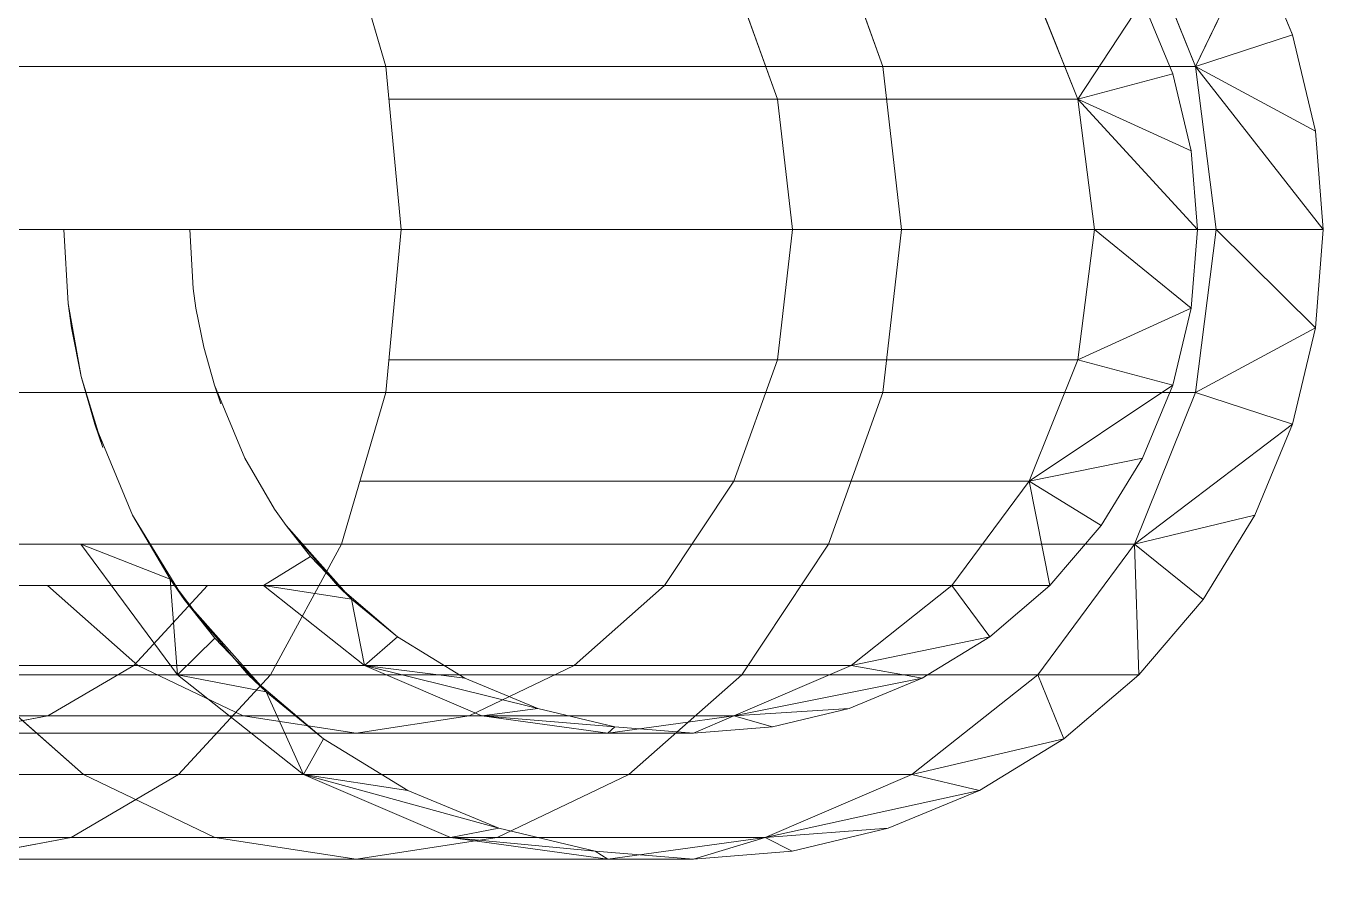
# Model space of a CAD drawing. Header units: centimetres. Extents: x -1762 to 3746, y -261 to 6534.
# Drawn here: x -1372.452 to -1371.42, y 5817.83 to 5818.521 of the extents above; entities that cross this region are included whole.
import ezdxf

# ---------------------------------------------------------------- set-up
doc = ezdxf.new("R2010")
doc.units = ezdxf.units.CM
doc.linetypes.add('Hidden', pattern=[0.714375, 0.47625, -0.238125])
doc.layers.add('A-ANNO-NOTE', color=7, linetype='Continuous', lineweight=9)
doc.layers.add('A-DETL-HDLN', color=7, linetype='Hidden', lineweight=9)
doc.layers.add('G-IMPT', color=7, linetype='Continuous', lineweight=9, true_color=0x007f7f)

# ---------------------------------------------------------------- blocks, each defined once
blk = doc.blocks.new('EQ-05-007 - EQ-05-007_dwg_Agrupar_317-1548996-Planta bodega almacenamiento congelados')
at = {"layer": 'A-DETL-HDLN'}
for p, q in [((37.5955, 9.9757), (37.6718, 9.994)), ((37.5955, 9.9757), (37.6718, 9.994)), ((37.6718, 9.994), (37.75, 10.0002)), ((37.6718, 9.994), (37.75, 10.0002)), ((37.6931, 9.9832), (37.6718, 9.994)), ((37.6718, 9.994), (37.6931, 9.9832)), ((37.6931, 9.9832), (37.6718, 9.994)), ((37.6931, 9.9832), (37.8181, 10.0002)), ((37.6931, 9.9832), (37.75, 10.0002)), ((37.8282, 9.994), (37.75, 10.0002)), ((37.8181, 10.0002), (37.75, 10.0002)), ((37.75, 10.0002), (37.8282, 9.994)), ((37.8181, 10.0002), (38.0179, 10.0002)), ((37.8181, 10.0002), (37.8282, 9.994)), ((37.8181, 10.0002), (37.9431, 9.9832)), ((37.9045, 9.9757), (37.8282, 9.994)), ((37.8282, 9.994), (37.9045, 9.9757)), ((37.8282, 9.994), (37.9431, 9.9832)), ((37.9059, 9.9832), (38.0179, 10.0002)), ((38.0179, 10.0002), (38.3358, 10.0002)), ((38.0179, 10.0002), (38.13, 9.9832)), ((38.2443, 9.9832), (38.3358, 10.0002)), ((37.523, 9.9457), (37.6931, 9.9832)), ((37.5767, 9.9332), (37.6931, 9.9832)), ((37.6931, 9.9832), (37.5955, 9.9757)), ((37.6931, 9.9832), (37.9059, 9.9832)), ((37.8014, 9.9332), (37.9059, 9.9832)), ((37.9431, 9.9832), (37.9045, 9.9757)), ((37.9059, 9.9832), (38.2443, 9.9832)), ((37.9431, 9.9832), (38.13, 9.9832)), ((37.9431, 9.9832), (38.0596, 9.9332)), ((38.13, 9.9832), (38.4273, 9.9832)), ((38.13, 9.9832), (38.2345, 9.9332)), ((38.159, 9.9332), (38.2443, 9.9832)), ((38.2443, 9.9832), (38.6853, 9.9832)), ((37.523, 9.9457), (37.5955, 9.9757)), ((37.523, 9.9457), (37.5955, 9.9757)), ((37.9045, 9.9757), (37.977, 9.9457)), ((37.9045, 9.9757), (37.977, 9.9457)), ((37.9045, 9.9757), (38.0596, 9.9332)), ((37.4561, 9.9047), (37.523, 9.9457)), ((37.4561, 9.9047), (37.523, 9.9457)), ((37.5767, 9.9332), (37.523, 9.9457)), ((37.977, 9.9457), (38.0439, 9.9047)), ((37.977, 9.9457), (38.0439, 9.9047)), ((38.0596, 9.9332), (37.977, 9.9457)), ((37.4561, 9.9047), (37.5767, 9.9332)), ((37.4766, 9.8538), (37.5767, 9.9332)), ((37.5767, 9.9332), (37.8014, 9.9332)), ((37.7118, 9.8538), (37.8014, 9.9332)), ((37.8014, 9.9332), (38.159, 9.9332)), ((38.0596, 9.9332), (38.0439, 9.9047)), ((38.0596, 9.9332), (38.2345, 9.9332)), ((38.0596, 9.9332), (38.1597, 9.8538)), ((38.0596, 9.9332), (38.0894, 9.8674)), ((38.0858, 9.8538), (38.159, 9.9332)), ((38.159, 9.9332), (38.625, 9.9332)), ((38.2345, 9.9332), (38.5126, 9.9332)), ((38.2345, 9.9332), (38.3241, 9.8538)), ((37.3964, 9.8538), (37.4561, 9.9047)), ((37.3964, 9.8538), (37.4561, 9.9047)), ((37.4766, 9.8538), (37.4561, 9.9047)), ((37.6874, 9.8953), (37.75, 9.9002)), ((37.6874, 9.8953), (37.75, 9.9002)), ((37.7181, 9.8866), (37.75, 9.9002)), ((37.7181, 9.8866), (37.8181, 9.9002)), ((37.8126, 9.8953), (37.75, 9.9002)), ((37.75, 9.9002), (37.8181, 9.9002)), ((37.75, 9.9002), (37.8126, 9.8953)), ((37.8181, 9.9002), (37.8126, 9.8953)), ((37.8126, 9.8953), (37.8181, 9.9002)), ((37.8126, 9.8953), (37.8181, 9.9002)), ((37.8181, 9.9002), (38.0179, 9.9002)), ((37.8181, 9.9002), (37.9181, 9.8866)), ((37.9283, 9.8866), (38.0179, 9.9002)), ((38.0179, 9.9002), (38.3358, 9.9002)), ((38.0179, 9.9002), (38.1076, 9.8866)), ((38.0439, 9.9047), (38.1036, 9.8538)), ((38.0439, 9.9047), (38.1036, 9.8538)), ((38.0439, 9.9047), (38.0894, 9.8674)), ((38.2626, 9.8866), (38.3358, 9.9002)), ((37.6264, 9.8806), (37.6874, 9.8953)), ((37.6264, 9.8806), (37.6874, 9.8953)), ((37.7181, 9.8866), (37.6874, 9.8953)), ((37.8126, 9.8953), (37.8736, 9.8806)), ((37.8126, 9.8953), (37.8736, 9.8806)), ((37.8126, 9.8953), (37.9181, 9.8866)), ((37.5684, 9.8566), (37.7181, 9.8866)), ((37.5684, 9.8566), (37.6264, 9.8806)), ((37.5684, 9.8566), (37.6264, 9.8806)), ((37.625, 9.8466), (37.7181, 9.8866)), ((37.7181, 9.8866), (37.6264, 9.8806)), ((37.7181, 9.8866), (37.9283, 9.8866)), ((37.8447, 9.8466), (37.9283, 9.8866)), ((37.9181, 9.8866), (37.8736, 9.8806)), ((37.8736, 9.8806), (37.9316, 9.8566)), ((37.8736, 9.8806), (37.9316, 9.8566)), ((37.8736, 9.8806), (38.0113, 9.8466)), ((37.9181, 9.8866), (38.1076, 9.8866)), ((37.9181, 9.8866), (38.0113, 9.8466)), ((37.9283, 9.8866), (38.2626, 9.8866)), ((38.1076, 9.8866), (38.409, 9.8866)), ((38.1076, 9.8866), (38.1912, 9.8466)), ((38.1944, 9.8466), (38.2626, 9.8866)), ((38.2626, 9.8866), (38.6982, 9.8866)), ((38.0894, 9.8674), (38.1036, 9.8538)), ((38.0894, 9.8674), (38.1545, 9.7941)), ((38.1597, 9.8538), (38.0894, 9.8674)), ((38.0894, 9.8674), (38.1302, 9.8249)), ((37.3455, 9.7941), (37.3964, 9.8538)), ((37.3455, 9.7941), (37.3964, 9.8538)), ((37.3999, 9.7502), (37.3964, 9.8538)), ((37.4766, 9.8538), (37.3964, 9.8538)), ((37.3999, 9.7502), (37.4766, 9.8538)), ((37.4766, 9.8538), (37.7118, 9.8538)), ((37.5149, 9.8238), (37.5684, 9.8566)), ((37.5149, 9.8238), (37.5684, 9.8566)), ((37.625, 9.8466), (37.5684, 9.8566)), ((37.6429, 9.7502), (37.7118, 9.8538)), ((37.7118, 9.8538), (38.0858, 9.8538)), ((37.9316, 9.8566), (37.9851, 9.8238)), ((37.9316, 9.8566), (37.9851, 9.8238)), ((38.0113, 9.8466), (37.9316, 9.8566)), ((38.0296, 9.7502), (38.0858, 9.8538)), ((38.0858, 9.8538), (38.5732, 9.8538)), ((38.1036, 9.8538), (38.1545, 9.7941)), ((38.1597, 9.8538), (38.1302, 9.8249)), ((38.1597, 9.8538), (38.3241, 9.8538)), ((38.1597, 9.8538), (38.2364, 9.7502)), ((38.1597, 9.8538), (38.1657, 9.778)), ((37.5149, 9.8238), (37.625, 9.8466)), ((37.5449, 9.783), (37.625, 9.8466)), ((37.625, 9.8466), (37.8447, 9.8466)), ((37.773, 9.783), (37.8447, 9.8466)), ((37.8447, 9.8466), (38.1944, 9.8466)), ((38.0113, 9.8466), (37.9851, 9.8238)), ((38.0113, 9.8466), (38.1912, 9.8466)), ((38.0113, 9.8466), (38.0215, 9.7939)), ((38.0113, 9.8466), (38.0914, 9.783)), ((38.1358, 9.783), (38.1944, 9.8466)), ((38.1912, 9.8466), (38.4772, 9.8466)), ((38.1912, 9.8466), (38.2629, 9.783)), ((38.1944, 9.8466), (38.5705, 9.8466)), ((37.4672, 9.783), (37.5149, 9.8238)), ((37.4672, 9.783), (37.5149, 9.8238)), ((37.5449, 9.783), (37.5149, 9.8238)), ((37.9851, 9.8238), (38.0328, 9.783)), ((37.9851, 9.8238), (38.0328, 9.783)), ((37.9851, 9.8238), (38.0215, 9.7939)), ((38.1302, 9.8249), (38.1657, 9.778)), ((38.1302, 9.8249), (38.1545, 9.7941)), ((37.3045, 9.7272), (37.3455, 9.7941)), ((37.3045, 9.7272), (37.3455, 9.7941)), ((37.3999, 9.7502), (37.3455, 9.7941)), ((38.0215, 9.7939), (38.0328, 9.783)), ((38.0215, 9.7939), (38.0736, 9.7353)), ((38.0215, 9.7939), (38.0914, 9.783)), ((38.0215, 9.7939), (38.0542, 9.76)), ((38.1545, 9.7941), (38.1955, 9.7272)), ((38.1657, 9.778), (38.1545, 9.7941)), ((37.4264, 9.7353), (37.4672, 9.783)), ((37.4264, 9.7353), (37.4672, 9.783)), ((37.4835, 9.7002), (37.4672, 9.783)), ((37.5449, 9.783), (37.4672, 9.783)), ((37.4835, 9.7002), (37.5449, 9.783)), ((37.5449, 9.783), (37.773, 9.783)), ((37.7179, 9.7002), (37.773, 9.783)), ((37.773, 9.783), (38.1358, 9.783)), ((38.0328, 9.783), (38.0736, 9.7353)), ((38.0914, 9.783), (38.0542, 9.76)), ((38.0914, 9.783), (38.2629, 9.783)), ((38.1358, 9.783), (38.5461, 9.783)), ((38.1657, 9.778), (38.1955, 9.7272)), ((38.2364, 9.7502), (38.1657, 9.778)), ((38.2629, 9.783), (38.5358, 9.783)), ((38.0542, 9.76), (38.0736, 9.7353)), ((37.2745, 9.6547), (37.3999, 9.7502)), ((37.3999, 9.7502), (37.3045, 9.7272)), ((37.3516, 9.6296), (37.3999, 9.7502)), ((37.3999, 9.7502), (37.6429, 9.7502)), ((37.5997, 9.6296), (37.6429, 9.7502)), ((37.6429, 9.7502), (38.0296, 9.7502)), ((37.9943, 9.6296), (38.0296, 9.7502)), ((38.0296, 9.7502), (38.5335, 9.7502)), ((37.3936, 9.6818), (37.4264, 9.7353)), ((37.3936, 9.6818), (37.4264, 9.7353)), ((37.4835, 9.7002), (37.4264, 9.7353)), ((38.0826, 9.7224), (38.0736, 9.7353)), ((37.2745, 9.6547), (37.3045, 9.7272)), ((37.2745, 9.6547), (37.3045, 9.7272)), ((38.1955, 9.7272), (38.2255, 9.6547)), ((38.0826, 9.7224), (38.1064, 9.6818)), ((37.3696, 9.6238), (37.4835, 9.7002)), ((37.4835, 9.7002), (37.3936, 9.6818)), ((37.4449, 9.6037), (37.4835, 9.7002)), ((37.4835, 9.7002), (37.7179, 9.7002)), ((37.6833, 9.6037), (37.7179, 9.7002)), ((37.7179, 9.7002), (38.015, 9.7002)), ((37.3696, 9.6238), (37.3936, 9.6818)), ((37.3696, 9.6238), (37.3936, 9.6818)), ((38.1064, 9.6818), (38.1304, 9.6238)), ((38.2191, 9.6733), (38.2362, 9.6169)), ((38.2191, 9.6733), (38.2255, 9.6547)), ((37.2562, 9.5784), (37.2745, 9.6547)), ((37.2562, 9.5784), (37.2745, 9.6547)), ((37.3516, 9.6296), (37.2745, 9.6547)), ((38.2362, 9.6169), (38.2255, 9.6547)), ((38.1253, 9.6387), (38.1304, 9.6238)), ((37.2562, 9.5784), (37.3516, 9.6296)), ((37.3352, 9.5002), (37.3516, 9.6296)), ((37.3516, 9.6296), (37.5997, 9.6296)), ((37.3549, 9.5628), (37.3696, 9.6238)), ((37.3549, 9.5628), (37.3696, 9.6238)), ((37.4449, 9.6037), (37.3696, 9.6238)), ((37.5849, 9.5002), (37.5997, 9.6296)), ((37.5997, 9.6296), (37.9943, 9.6296)), ((37.9822, 9.5002), (37.9943, 9.6296)), ((37.9943, 9.6296), (38.5085, 9.6296)), ((38.1389, 9.5936), (38.1304, 9.6238)), ((38.2362, 9.6169), (38.2465, 9.559)), ((38.2362, 9.6169), (38.2438, 9.5784)), ((37.3549, 9.5628), (37.4449, 9.6037)), ((37.4318, 9.5002), (37.4449, 9.6037)), ((37.4449, 9.6037), (37.6833, 9.6037)), ((37.6715, 9.5002), (37.6833, 9.6037)), ((37.6833, 9.6037), (37.9919, 9.6037)), ((38.1389, 9.5936), (38.1451, 9.5628)), ((37.25, 9.5002), (37.2562, 9.5784)), ((37.2562, 9.5784), (37.25, 9.5002)), ((37.2562, 9.5784), (37.3352, 9.5002)), ((38.2465, 9.559), (38.2438, 9.5784)), ((37.35, 9.5002), (37.3549, 9.5628)), ((37.3549, 9.5628), (37.35, 9.5002)), ((37.3549, 9.5628), (37.4318, 9.5002)), ((38.1472, 9.5472), (38.1451, 9.5628)), ((38.2465, 9.559), (38.25, 9.5002)), ((38.1472, 9.5472), (38.15, 9.5002)), ((37.2562, 9.422), (37.25, 9.5002)), ((37.25, 9.5002), (37.2562, 9.422)), ((37.3516, 9.3708), (37.25, 9.5002)), ((37.25, 9.5002), (37.3352, 9.5002)), ((37.3516, 9.3708), (37.3352, 9.5002)), ((37.3352, 9.5002), (37.5849, 9.5002)), ((37.3549, 9.4376), (37.35, 9.5002)), ((37.35, 9.5002), (37.3549, 9.4376)), ((37.4449, 9.3967), (37.35, 9.5002)), ((37.4318, 9.5002), (37.35, 9.5002)), ((37.4449, 9.3967), (37.4318, 9.5002)), ((37.4318, 9.5002), (37.6715, 9.5002)), ((37.5997, 9.3708), (37.5849, 9.5002)), ((37.5849, 9.5002), (37.9822, 9.5002)), ((37.6833, 9.3967), (37.6715, 9.5002)), ((37.6715, 9.5002), (37.9822, 9.5002)), ((37.9943, 9.3708), (37.9822, 9.5002)), ((37.9822, 9.5002), (38.5, 9.5002)), ((37.3696, 9.3766), (37.3549, 9.4376)), ((37.3696, 9.3766), (37.3549, 9.4376)), ((37.4449, 9.3967), (37.3549, 9.4376)), ((37.2745, 9.3457), (37.2562, 9.422)), ((37.2745, 9.3457), (37.2562, 9.422)), ((37.3516, 9.3708), (37.2562, 9.422)), ((37.4449, 9.3967), (37.3696, 9.3766)), ((37.3936, 9.3186), (37.4449, 9.3967)), ((37.4835, 9.3002), (37.4449, 9.3967)), ((37.4449, 9.3967), (37.6833, 9.3967)), ((37.7179, 9.3002), (37.6833, 9.3967)), ((37.6833, 9.3967), (37.9919, 9.3967)), ((37.3936, 9.3186), (37.3696, 9.3766)), ((37.3936, 9.3186), (37.3696, 9.3766)), ((37.3516, 9.3708), (37.2745, 9.3457)), ((37.3045, 9.2732), (37.3516, 9.3708)), ((37.3999, 9.2502), (37.3516, 9.3708)), ((37.3516, 9.3708), (37.5997, 9.3708)), ((37.6429, 9.2502), (37.5997, 9.3708)), ((37.5997, 9.3708), (37.9943, 9.3708)), ((38.0296, 9.2502), (37.9943, 9.3708)), ((37.9943, 9.3708), (38.5085, 9.3708)), ((37.3045, 9.2732), (37.2745, 9.3457)), ((37.3045, 9.2732), (37.2745, 9.3457))]:
    blk.add_line(p, q, dxfattribs=at)
at = {"layer": 'A-DETL-HDLN', "flags": 128}
blk.add_lwpolyline([(37.8181, 10.0002), (37.8282, 9.994)], close=True, dxfattribs=at)
at = {"layer": 'G-IMPT'}
for p, q in [((37.5955, 9.9757), (37.6718, 9.994)), ((37.5955, 9.9757), (37.6718, 9.994)), ((37.5955, 9.9757), (37.6718, 9.994)), ((37.6718, 9.994), (37.75, 10.0002)), ((37.6718, 9.994), (37.75, 10.0002)), ((37.75, 10.0002), (37.6718, 9.994)), ((37.6931, 9.9832), (37.6718, 9.994)), ((37.6931, 9.9832), (37.8181, 10.0002)), ((37.6931, 9.9832), (37.75, 10.0002)), ((37.8282, 9.994), (37.75, 10.0002)), ((37.8181, 10.0002), (37.75, 10.0002)), ((37.75, 10.0002), (37.8282, 9.994)), ((37.8282, 9.994), (37.75, 10.0002)), ((37.8181, 10.0002), (38.0179, 10.0002)), ((37.8181, 10.0002), (37.8282, 9.994)), ((37.8181, 10.0002), (37.9431, 9.9832)), ((37.9045, 9.9757), (37.8282, 9.994)), ((37.8282, 9.994), (37.9045, 9.9757)), ((37.8282, 9.994), (37.9431, 9.9832)), ((37.8282, 9.994), (37.9045, 9.9757)), ((37.9059, 9.9832), (38.0179, 10.0002)), ((38.0179, 10.0002), (38.3358, 10.0002)), ((38.0179, 10.0002), (38.13, 9.9832)), ((38.2443, 9.9832), (38.3358, 10.0002)), ((37.523, 9.9457), (37.6931, 9.9832)), ((37.5767, 9.9332), (37.6931, 9.9832)), ((37.6931, 9.9832), (37.5955, 9.9757)), ((37.6931, 9.9832), (37.9059, 9.9832)), ((37.8014, 9.9332), (37.9059, 9.9832)), ((37.9431, 9.9832), (37.9045, 9.9757)), ((37.9059, 9.9832), (38.2443, 9.9832)), ((37.9431, 9.9832), (38.13, 9.9832)), ((37.9431, 9.9832), (38.0596, 9.9332)), ((38.13, 9.9832), (38.4273, 9.9832)), ((38.13, 9.9832), (38.2345, 9.9332)), ((38.159, 9.9332), (38.2443, 9.9832)), ((38.2443, 9.9832), (38.6853, 9.9832)), ((37.523, 9.9457), (37.5955, 9.9757)), ((37.523, 9.9457), (37.5955, 9.9757)), ((37.5955, 9.9757), (37.523, 9.9457)), ((37.9045, 9.9757), (37.977, 9.9457)), ((37.9045, 9.9757), (37.977, 9.9457)), ((37.9045, 9.9757), (38.0596, 9.9332)), ((37.9045, 9.9757), (37.977, 9.9457)), ((37.4561, 9.9047), (37.523, 9.9457)), ((37.4561, 9.9047), (37.523, 9.9457)), ((37.4561, 9.9047), (37.523, 9.9457)), ((37.5767, 9.9332), (37.523, 9.9457)), ((37.977, 9.9457), (38.0439, 9.9047)), ((37.977, 9.9457), (38.0439, 9.9047)), ((38.0596, 9.9332), (37.977, 9.9457)), ((37.977, 9.9457), (38.0439, 9.9047)), ((37.4561, 9.9047), (37.5767, 9.9332)), ((37.4766, 9.8538), (37.5767, 9.9332)), ((37.5767, 9.9332), (37.8014, 9.9332)), ((37.7118, 9.8538), (37.8014, 9.9332)), ((37.8014, 9.9332), (38.159, 9.9332)), ((38.0596, 9.9332), (38.0439, 9.9047)), ((38.0596, 9.9332), (38.2345, 9.9332)), ((38.0596, 9.9332), (38.1597, 9.8538)), ((38.0596, 9.9332), (38.0894, 9.8674)), ((38.0858, 9.8538), (38.159, 9.9332)), ((38.159, 9.9332), (38.625, 9.9332)), ((38.2345, 9.9332), (38.5126, 9.9332)), ((38.2345, 9.9332), (38.3241, 9.8538)), ((37.3964, 9.8538), (37.4561, 9.9047)), ((37.3964, 9.8538), (37.4561, 9.9047)), ((37.3964, 9.8538), (37.4561, 9.9047)), ((37.4766, 9.8538), (37.4561, 9.9047)), ((37.6874, 9.8953), (37.75, 9.9002)), ((37.6874, 9.8953), (37.75, 9.9002)), ((37.75, 9.9002), (37.6874, 9.8953)), ((37.7181, 9.8866), (37.75, 9.9002)), ((37.7181, 9.8866), (37.8181, 9.9002)), ((37.8126, 9.8953), (37.75, 9.9002)), ((37.75, 9.9002), (37.8181, 9.9002)), ((37.75, 9.9002), (37.8126, 9.8953)), ((37.75, 9.9002), (37.8126, 9.8953)), ((37.8126, 9.8953), (37.75, 9.9002)), ((37.8181, 9.9002), (37.8126, 9.8953)), ((37.8181, 9.9002), (38.0179, 9.9002)), ((37.8181, 9.9002), (37.9181, 9.8866)), ((37.9283, 9.8866), (38.0179, 9.9002)), ((38.0179, 9.9002), (38.3358, 9.9002)), ((38.0179, 9.9002), (38.1076, 9.8866)), ((38.0439, 9.9047), (38.1036, 9.8538)), ((38.0439, 9.9047), (38.1036, 9.8538)), ((38.0439, 9.9047), (38.0894, 9.8674)), ((38.2626, 9.8866), (38.3358, 9.9002)), ((37.6264, 9.8806), (37.6874, 9.8953)), ((37.6264, 9.8806), (37.6874, 9.8953)), ((37.6874, 9.8953), (37.6264, 9.8806)), ((37.7181, 9.8866), (37.6874, 9.8953)), ((37.8126, 9.8953), (37.8736, 9.8806)), ((37.8126, 9.8953), (37.8736, 9.8806)), ((37.8126, 9.8953), (37.9181, 9.8866)), ((37.8736, 9.8806), (37.8126, 9.8953)), ((37.8126, 9.8953), (37.8736, 9.8806)), ((37.5684, 9.8566), (37.7181, 9.8866)), ((37.5684, 9.8566), (37.6264, 9.8806)), ((37.5684, 9.8566), (37.6264, 9.8806)), ((37.6264, 9.8806), (37.5684, 9.8566)), ((37.625, 9.8466), (37.7181, 9.8866)), ((37.7181, 9.8866), (37.6264, 9.8806)), ((37.7181, 9.8866), (37.9283, 9.8866)), ((37.8447, 9.8466), (37.9283, 9.8866)), ((37.9181, 9.8866), (37.8736, 9.8806)), ((37.8736, 9.8806), (37.9316, 9.8566)), ((37.8736, 9.8806), (37.9316, 9.8566)), ((37.8736, 9.8806), (38.0113, 9.8466)), ((37.8736, 9.8806), (37.9316, 9.8566)), ((37.9181, 9.8866), (38.1076, 9.8866)), ((37.9181, 9.8866), (38.0113, 9.8466)), ((37.9283, 9.8866), (38.2626, 9.8866)), ((38.1076, 9.8866), (38.409, 9.8866)), ((38.1076, 9.8866), (38.1912, 9.8466)), ((38.1944, 9.8466), (38.2626, 9.8866)), ((38.2626, 9.8866), (38.6982, 9.8866)), ((38.0894, 9.8674), (38.1036, 9.8538)), ((38.0894, 9.8674), (38.1545, 9.7941)), ((38.1597, 9.8538), (38.0894, 9.8674)), ((38.0894, 9.8674), (38.1302, 9.8249)), ((37.3455, 9.7941), (37.3964, 9.8538)), ((37.3455, 9.7941), (37.3964, 9.8538)), ((37.3964, 9.8538), (37.3455, 9.7941)), ((37.3999, 9.7502), (37.3964, 9.8538)), ((37.4766, 9.8538), (37.3964, 9.8538)), ((37.3999, 9.7502), (37.4766, 9.8538)), ((37.4766, 9.8538), (37.7118, 9.8538)), ((37.5149, 9.8238), (37.5684, 9.8566)), ((37.5149, 9.8238), (37.5684, 9.8566)), ((37.5149, 9.8238), (37.5684, 9.8566)), ((37.625, 9.8466), (37.5684, 9.8566)), ((37.6429, 9.7502), (37.7118, 9.8538)), ((37.7118, 9.8538), (38.0858, 9.8538)), ((37.9316, 9.8566), (37.9851, 9.8238)), ((37.9316, 9.8566), (37.9851, 9.8238)), ((38.0113, 9.8466), (37.9316, 9.8566)), ((37.9316, 9.8566), (37.9851, 9.8238)), ((38.0296, 9.7502), (38.0858, 9.8538)), ((38.0858, 9.8538), (38.5732, 9.8538)), ((38.1036, 9.8538), (38.1545, 9.7941)), ((38.1597, 9.8538), (38.1302, 9.8249)), ((38.1597, 9.8538), (38.3241, 9.8538)), ((38.1597, 9.8538), (38.2364, 9.7502)), ((38.1597, 9.8538), (38.1657, 9.778)), ((37.5149, 9.8238), (37.625, 9.8466)), ((37.5449, 9.783), (37.625, 9.8466)), ((37.625, 9.8466), (37.8447, 9.8466)), ((37.773, 9.783), (37.8447, 9.8466)), ((37.8447, 9.8466), (38.1944, 9.8466)), ((38.0113, 9.8466), (37.9851, 9.8238)), ((38.0113, 9.8466), (38.1912, 9.8466)), ((38.0113, 9.8466), (38.0215, 9.7939)), ((38.0113, 9.8466), (38.0914, 9.783)), ((38.1358, 9.783), (38.1944, 9.8466)), ((38.1912, 9.8466), (38.4772, 9.8466)), ((38.1912, 9.8466), (38.2629, 9.783)), ((38.1944, 9.8466), (38.5705, 9.8466)), ((37.4672, 9.783), (37.5149, 9.8238)), ((37.4672, 9.783), (37.5149, 9.8238)), ((37.4672, 9.783), (37.5149, 9.8238)), ((37.5449, 9.783), (37.5149, 9.8238)), ((37.9851, 9.8238), (38.0328, 9.783)), ((37.9851, 9.8238), (38.0328, 9.783)), ((37.9851, 9.8238), (38.0215, 9.7939)), ((38.1302, 9.8249), (38.1657, 9.778)), ((38.1302, 9.8249), (38.1545, 9.7941)), ((38.1657, 9.778), (38.1302, 9.8249)), ((37.3045, 9.7272), (37.3455, 9.7941)), ((37.3045, 9.7272), (37.3455, 9.7941)), ((37.3045, 9.7272), (37.3455, 9.7941)), ((37.3999, 9.7502), (37.3455, 9.7941)), ((38.0215, 9.7939), (38.0328, 9.783)), ((38.0215, 9.7939), (38.0736, 9.7353)), ((38.0215, 9.7939), (38.0914, 9.783)), ((38.0215, 9.7939), (38.0542, 9.76)), ((38.1545, 9.7941), (38.1955, 9.7272)), ((38.1657, 9.778), (38.1545, 9.7941)), ((37.4264, 9.7353), (37.4672, 9.783)), ((37.4264, 9.7353), (37.4672, 9.783)), ((37.4672, 9.783), (37.4264, 9.7353)), ((37.4835, 9.7002), (37.4672, 9.783)), ((37.5449, 9.783), (37.4672, 9.783)), ((37.4835, 9.7002), (37.5449, 9.783)), ((37.5449, 9.783), (37.773, 9.783)), ((37.7179, 9.7002), (37.773, 9.783)), ((37.773, 9.783), (38.1358, 9.783)), ((38.0328, 9.783), (38.0736, 9.7353)), ((38.0914, 9.783), (38.0542, 9.76)), ((38.0914, 9.783), (38.2629, 9.783)), ((38.1358, 9.783), (38.5461, 9.783)), ((38.1358, 9.783), (38.5461, 9.783)), ((38.1657, 9.778), (38.1955, 9.7272)), ((38.2364, 9.7502), (38.1657, 9.778)), ((38.2629, 9.783), (38.5358, 9.783)), ((38.2629, 9.783), (38.5358, 9.783)), ((38.0542, 9.76), (38.0736, 9.7353)), ((37.2745, 9.6547), (37.3999, 9.7502)), ((37.3999, 9.7502), (37.3045, 9.7272)), ((37.3516, 9.6296), (37.3999, 9.7502)), ((37.3999, 9.7502), (37.6429, 9.7502)), ((37.5997, 9.6296), (37.6429, 9.7502)), ((37.6429, 9.7502), (38.0296, 9.7502)), ((37.9943, 9.6296), (38.0296, 9.7502)), ((38.0296, 9.7502), (38.5335, 9.7502)), ((37.3936, 9.6818), (37.4264, 9.7353)), ((37.3936, 9.6818), (37.4264, 9.7353)), ((37.4264, 9.7353), (37.3936, 9.6818)), ((37.4835, 9.7002), (37.4264, 9.7353)), ((38.0826, 9.7224), (38.0736, 9.7353)), ((37.2745, 9.6547), (37.3045, 9.7272)), ((37.2745, 9.6547), (37.3045, 9.7272)), ((37.3045, 9.7272), (37.2745, 9.6547)), ((38.1955, 9.7272), (38.2255, 9.6547)), ((38.0826, 9.7224), (38.1064, 9.6818)), ((37.3696, 9.6238), (37.4835, 9.7002)), ((37.4835, 9.7002), (37.3936, 9.6818)), ((37.4449, 9.6037), (37.4835, 9.7002)), ((37.4835, 9.7002), (37.7179, 9.7002)), ((37.6833, 9.6037), (37.7179, 9.7002)), ((37.7179, 9.7002), (38.015, 9.7002)), ((37.3696, 9.6238), (37.3936, 9.6818)), ((37.3696, 9.6238), (37.3936, 9.6818)), ((37.3936, 9.6818), (37.3696, 9.6238)), ((38.1064, 9.6818), (38.1304, 9.6238)), ((38.2191, 9.6733), (38.2362, 9.6169)), ((38.2191, 9.6733), (38.2255, 9.6547)), ((37.2562, 9.5784), (37.2745, 9.6547)), ((37.2562, 9.5784), (37.2745, 9.6547)), ((37.2562, 9.5784), (37.2745, 9.6547)), ((37.3516, 9.6296), (37.2745, 9.6547)), ((38.2362, 9.6169), (38.2255, 9.6547)), ((38.1253, 9.6387), (38.1304, 9.6238)), ((37.2562, 9.5784), (37.3516, 9.6296)), ((37.3352, 9.5002), (37.3516, 9.6296)), ((37.3516, 9.6296), (37.5997, 9.6296)), ((37.3549, 9.5628), (37.3696, 9.6238)), ((37.3549, 9.5628), (37.3696, 9.6238)), ((37.3696, 9.6238), (37.3549, 9.5628)), ((37.3549, 9.5628), (37.3696, 9.6238)), ((37.4449, 9.6037), (37.3696, 9.6238)), ((37.5849, 9.5002), (37.5997, 9.6296)), ((37.5997, 9.6296), (37.9943, 9.6296)), ((37.9822, 9.5002), (37.9943, 9.6296)), ((37.9943, 9.6296), (38.5085, 9.6296)), ((38.1389, 9.5936), (38.1304, 9.6238)), ((38.2362, 9.6169), (38.2465, 9.559)), ((38.2362, 9.6169), (38.2438, 9.5784)), ((37.3549, 9.5628), (37.4449, 9.6037)), ((37.4318, 9.5002), (37.4449, 9.6037)), ((37.4449, 9.6037), (37.6833, 9.6037)), ((37.6715, 9.5002), (37.6833, 9.6037)), ((37.6833, 9.6037), (37.9919, 9.6037)), ((38.1389, 9.5936), (38.1451, 9.5628)), ((37.25, 9.5002), (37.2562, 9.5784)), ((37.2562, 9.5784), (37.25, 9.5002)), ((37.25, 9.5002), (37.2562, 9.5784)), ((37.2562, 9.5784), (37.3352, 9.5002)), ((38.2465, 9.559), (38.2438, 9.5784)), ((37.35, 9.5002), (37.3549, 9.5628)), ((37.3549, 9.5628), (37.35, 9.5002)), ((37.3549, 9.5628), (37.35, 9.5002)), ((37.35, 9.5002), (37.3549, 9.5628)), ((37.3549, 9.5628), (37.4318, 9.5002)), ((38.1472, 9.5472), (38.1451, 9.5628)), ((38.2465, 9.559), (38.25, 9.5002)), ((38.1472, 9.5472), (38.15, 9.5002)), ((37.2562, 9.422), (37.25, 9.5002)), ((37.25, 9.5002), (37.2562, 9.422)), ((37.3516, 9.3708), (37.25, 9.5002)), ((37.25, 9.5002), (37.3352, 9.5002)), ((37.2562, 9.422), (37.25, 9.5002)), ((37.25, 9.5002), (37.2562, 9.422)), ((37.3516, 9.3708), (37.3352, 9.5002)), ((37.3352, 9.5002), (37.5849, 9.5002)), ((37.3549, 9.4376), (37.35, 9.5002)), ((37.35, 9.5002), (37.3549, 9.4376)), ((37.4449, 9.3967), (37.35, 9.5002)), ((37.4318, 9.5002), (37.35, 9.5002)), ((37.3549, 9.4376), (37.35, 9.5002)), ((37.4449, 9.3967), (37.4318, 9.5002)), ((37.4318, 9.5002), (37.6715, 9.5002)), ((37.5997, 9.3708), (37.5849, 9.5002)), ((37.5849, 9.5002), (37.9822, 9.5002)), ((37.6833, 9.3967), (37.6715, 9.5002)), ((37.6715, 9.5002), (37.9822, 9.5002)), ((37.9943, 9.3708), (37.9822, 9.5002)), ((37.9822, 9.5002), (38.5, 9.5002)), ((37.3696, 9.3766), (37.3549, 9.4376)), ((37.3696, 9.3766), (37.3549, 9.4376)), ((37.4449, 9.3967), (37.3549, 9.4376)), ((37.3696, 9.3766), (37.3549, 9.4376)), ((37.2745, 9.3457), (37.2562, 9.422)), ((37.2745, 9.3457), (37.2562, 9.422)), ((37.3516, 9.3708), (37.2562, 9.422)), ((37.2745, 9.3457), (37.2562, 9.422)), ((37.2562, 9.422), (37.2745, 9.3457)), ((37.4449, 9.3967), (37.3696, 9.3766)), ((37.3936, 9.3186), (37.4449, 9.3967)), ((37.4835, 9.3002), (37.4449, 9.3967)), ((37.4449, 9.3967), (37.6833, 9.3967)), ((37.7179, 9.3002), (37.6833, 9.3967)), ((37.6833, 9.3967), (37.9919, 9.3967)), ((37.3936, 9.3186), (37.3696, 9.3766)), ((37.3936, 9.3186), (37.3696, 9.3766)), ((37.3936, 9.3186), (37.3696, 9.3766)), ((37.3516, 9.3708), (37.2745, 9.3457)), ((37.3045, 9.2732), (37.3516, 9.3708)), ((37.3999, 9.2502), (37.3516, 9.3708)), ((37.3516, 9.3708), (37.5997, 9.3708)), ((37.6429, 9.2502), (37.5997, 9.3708)), ((37.5997, 9.3708), (37.9943, 9.3708)), ((38.0296, 9.2502), (37.9943, 9.3708)), ((37.9943, 9.3708), (38.5085, 9.3708)), ((37.3045, 9.2732), (37.2745, 9.3457)), ((37.3045, 9.2732), (37.2745, 9.3457)), ((37.2745, 9.3457), (37.3045, 9.2732))]:
    blk.add_line(p, q, dxfattribs=at)
at = {"layer": 'G-IMPT', "flags": 128}
for points in [[(37.9045, 9.9757), (37.9431, 9.9832), (37.8181, 10.0002), (38.0179, 10.0002), (37.9059, 9.9832), (38.2443, 9.9832), (38.159, 9.9332), (38.625, 9.9332), (38.5732, 9.8538), (39.1409, 9.8538)], [(39.1677, 9.9332), (38.625, 9.9332), (38.6853, 9.9832), (38.2443, 9.9832), (38.3358, 10.0002), (38.0179, 10.0002), (38.13, 9.9832), (37.9431, 9.9832), (38.0596, 9.9332), (37.9045, 9.9757), (38.0596, 9.9332), (37.977, 9.9457), (37.9045, 9.9757), (37.8282, 9.994), (37.75, 10.0002), (37.6718, 9.994), (37.5955, 9.9757)], [(37.6718, 9.994), (37.75, 10.0002), (37.6931, 9.9832), (37.75, 10.0002), (37.8181, 10.0002), (37.6931, 9.9832), (37.6718, 9.994), (37.5955, 9.9757)], [(37.6718, 9.994), (37.6931, 9.9832), (37.9059, 9.9832), (37.8014, 9.9332), (38.159, 9.9332), (38.0858, 9.8538), (38.5732, 9.8538), (38.5335, 9.7502)], [(38.5335, 9.7502), (38.5732, 9.8538), (38.0858, 9.8538), (38.159, 9.9332), (37.8014, 9.9332), (37.9059, 9.9832), (37.6931, 9.9832), (37.8181, 10.0002), (37.75, 10.0002)], [(37.75, 10.0002), (37.8282, 9.994), (37.9045, 9.9757), (37.9431, 9.9832), (37.8282, 9.994)], [(39.75, 9.6547), (39.1203, 9.7502), (39.1074, 9.6296), (39.75, 9.6547), (39.1203, 9.7502), (39.1409, 9.8538), (38.5732, 9.8538), (38.625, 9.9332), (38.159, 9.9332), (38.2443, 9.9832), (37.9059, 9.9832), (38.0179, 10.0002), (37.8181, 10.0002), (37.8282, 9.994), (37.8181, 10.0002), (37.9431, 9.9832), (37.8282, 9.994)], [(37.977, 9.9457), (38.0596, 9.9332), (37.9431, 9.9832), (38.13, 9.9832), (38.0179, 10.0002), (38.3358, 10.0002), (38.2443, 9.9832), (38.6853, 9.9832), (38.625, 9.9332), (39.1677, 9.9332), (39.1989, 9.9832), (38.6853, 9.9832), (38.75, 10.0002), (38.3358, 10.0002), (38.4273, 9.9832), (38.13, 9.9832), (38.2345, 9.9332), (38.0596, 9.9332), (38.0439, 9.9047), (37.977, 9.9457), (37.9045, 9.9757)], [(38.0439, 9.9047), (38.1036, 9.8538), (38.0439, 9.9047), (38.1036, 9.8538), (38.0894, 9.8674), (38.1302, 9.8249), (38.1597, 9.8538), (38.3241, 9.8538), (38.2345, 9.9332), (38.5126, 9.9332), (38.4273, 9.9832), (38.8147, 9.9832), (38.75, 10.0002), (39.2324, 10.0002), (39.1989, 9.9832), (39.1677, 9.9332), (39.75, 9.9457), (39.1989, 9.9832), (39.75, 9.9457), (39.75, 9.9757), (39.75, 9.994), (55.75, 9.994)], [(55.75, 9.9757), (39.75, 9.9757), (39.1989, 9.9832), (38.6853, 9.9832), (38.75, 10.0002), (38.3358, 10.0002), (38.4273, 9.9832), (38.13, 9.9832), (38.2345, 9.9332), (38.0596, 9.9332), (38.1597, 9.8538), (38.0894, 9.8674), (38.0439, 9.9047)], [(38.2364, 9.7502), (38.1597, 9.8538), (38.3241, 9.8538), (38.2345, 9.9332), (38.5126, 9.9332), (38.4273, 9.9832), (38.8147, 9.9832), (38.75, 10.0002), (39.2324, 10.0002), (39.2659, 9.9832), (38.8147, 9.9832), (38.875, 9.9332), (38.5126, 9.9332), (38.5858, 9.8538)], [(37.523, 9.9457), (37.5955, 9.9757), (37.6931, 9.9832), (37.523, 9.9457), (37.6931, 9.9832), (37.5767, 9.9332), (37.8014, 9.9332), (37.7118, 9.8538), (38.0858, 9.8538), (38.0296, 9.7502), (38.5335, 9.7502), (38.5085, 9.6296), (39.1074, 9.6296)], [(38.5335, 9.7502), (39.1203, 9.7502), (39.1074, 9.6296), (38.5085, 9.6296), (38.5335, 9.7502), (38.0296, 9.7502), (38.0858, 9.8538), (37.7118, 9.8538), (37.8014, 9.9332), (37.5767, 9.9332), (37.6931, 9.9832), (37.5955, 9.9757), (37.523, 9.9457)], [(37.4561, 9.9047), (37.523, 9.9457), (37.5767, 9.9332), (37.4561, 9.9047), (37.3964, 9.8538)], [(38.5085, 9.6296), (37.9943, 9.6296), (38.0296, 9.7502), (37.6429, 9.7502), (37.7118, 9.8538), (37.4766, 9.8538), (37.5767, 9.9332), (37.523, 9.9457), (37.4561, 9.9047)], [(38.0439, 9.9047), (38.0596, 9.9332), (38.1597, 9.8538), (38.0894, 9.8674), (38.0596, 9.9332), (38.0894, 9.8674), (38.0439, 9.9047), (37.977, 9.9457)], [(38.5085, 9.6296), (37.9943, 9.6296), (38.0296, 9.7502), (37.6429, 9.7502), (37.7118, 9.8538), (37.4766, 9.8538), (37.4561, 9.9047), (37.4766, 9.8538), (37.5767, 9.9332), (37.4561, 9.9047)], [(37.4561, 9.9047), (37.3964, 9.8538), (37.3455, 9.7941), (37.3999, 9.7502), (37.4766, 9.8538), (37.3964, 9.8538), (37.3999, 9.7502), (37.3964, 9.8538), (37.3455, 9.7941)], [(38.1358, 9.783), (37.773, 9.783), (37.7179, 9.7002), (37.4835, 9.7002), (37.3936, 9.6818), (37.3696, 9.6238), (37.4835, 9.7002), (37.4449, 9.6037), (37.3549, 9.5628), (37.4318, 9.5002), (37.35, 9.5002), (37.3549, 9.5628), (37.4318, 9.5002), (37.4449, 9.6037), (37.3696, 9.6238), (37.4835, 9.7002), (37.3936, 9.6818), (37.4264, 9.7353), (37.4835, 9.7002), (37.4672, 9.783), (37.5449, 9.783), (37.5149, 9.8238), (37.625, 9.8466), (37.7181, 9.8866), (37.5684, 9.8566), (37.6264, 9.8806), (37.7181, 9.8866), (37.9283, 9.8866), (38.0179, 9.9002), (38.3358, 9.9002), (38.2626, 9.8866), (38.6982, 9.8866)], [(38.5358, 9.783), (38.2629, 9.783), (38.1912, 9.8466), (38.0113, 9.8466), (37.9316, 9.8566), (37.8736, 9.8806), (38.0113, 9.8466), (37.9181, 9.8866), (37.8126, 9.8953), (37.8181, 9.9002), (37.75, 9.9002), (37.7181, 9.8866), (37.6874, 9.8953), (37.6264, 9.8806), (37.7181, 9.8866), (37.5684, 9.8566), (37.625, 9.8466), (37.5449, 9.783), (37.5149, 9.8238), (37.4672, 9.783), (37.5449, 9.783), (37.4835, 9.7002), (37.4672, 9.783), (37.4264, 9.7353), (37.4835, 9.7002), (37.5449, 9.783), (37.773, 9.783), (37.7179, 9.7002), (38.015, 9.7002)], [(37.5684, 9.8566), (37.6264, 9.8806), (37.6874, 9.8953), (37.75, 9.9002)], [(39.2056, 9.8866), (38.6982, 9.8866), (38.75, 9.9002), (38.3358, 9.9002), (38.2626, 9.8866), (37.9283, 9.8866), (38.0179, 9.9002), (37.8181, 9.9002), (37.7181, 9.8866), (37.6874, 9.8953), (37.75, 9.9002), (37.7181, 9.8866), (37.8181, 9.9002), (37.75, 9.9002), (37.8126, 9.8953), (37.8181, 9.9002), (37.9181, 9.8866), (37.8736, 9.8806), (38.0113, 9.8466), (37.9316, 9.8566), (37.9851, 9.8238), (38.0113, 9.8466), (38.0215, 9.7939), (38.0914, 9.783)], [(39.2592, 9.8866), (39.75, 9.9002), (39.2324, 9.9002), (38.75, 9.9002), (38.8018, 9.8866), (38.409, 9.8866), (38.3358, 9.9002), (38.0179, 9.9002), (38.1076, 9.8866), (37.9181, 9.8866), (37.8736, 9.8806), (37.8126, 9.8953), (37.9181, 9.8866), (37.8181, 9.9002), (38.0179, 9.9002), (38.1076, 9.8866), (38.409, 9.8866), (38.3358, 9.9002), (38.75, 9.9002), (38.8018, 9.8866), (39.2592, 9.8866), (39.2324, 9.9002), (39.2592, 9.8866), (39.75, 9.8806)], [(38.65, 9.8466), (38.6982, 9.8866), (38.2626, 9.8866), (38.1944, 9.8466), (37.8447, 9.8466), (37.9283, 9.8866), (37.7181, 9.8866), (37.625, 9.8466), (37.8447, 9.8466), (37.9283, 9.8866), (38.2626, 9.8866), (38.1944, 9.8466), (38.5705, 9.8466)], [(38.0736, 9.7353), (38.0215, 9.7939), (37.9851, 9.8238), (37.9316, 9.8566), (37.8736, 9.8806)], [(38.4772, 9.8466), (38.409, 9.8866), (38.1076, 9.8866), (38.1912, 9.8466), (38.0113, 9.8466), (37.9181, 9.8866), (38.1076, 9.8866), (38.1912, 9.8466), (38.4772, 9.8466), (38.409, 9.8866), (38.8018, 9.8866), (38.85, 9.8466)], [(38.1302, 9.8249), (38.1657, 9.778), (38.1597, 9.8538), (38.1657, 9.778), (38.2364, 9.7502), (38.1597, 9.8538), (38.1302, 9.8249), (38.1545, 9.7941), (38.1036, 9.8538), (38.0894, 9.8674), (38.1545, 9.7941), (38.0894, 9.8674), (38.1302, 9.8249), (38.1545, 9.7941), (38.1657, 9.778), (38.2364, 9.7502)], [(37.9943, 9.6296), (37.5997, 9.6296), (37.6429, 9.7502), (37.3999, 9.7502), (37.4766, 9.8538), (37.3964, 9.8538)], [(37.5684, 9.8566), (37.5149, 9.8238), (37.4672, 9.783)], [(38.5705, 9.8466), (38.1944, 9.8466), (38.1358, 9.783), (37.773, 9.783), (37.8447, 9.8466), (37.625, 9.8466), (37.5684, 9.8566), (37.5149, 9.8238), (37.625, 9.8466), (37.5449, 9.783), (37.773, 9.783), (37.8447, 9.8466), (38.1944, 9.8466), (38.1358, 9.783), (38.5461, 9.783)], [(38.0914, 9.783), (38.0542, 9.76), (38.0215, 9.7939), (38.0914, 9.783), (38.0113, 9.8466), (38.0215, 9.7939), (37.9851, 9.8238), (38.0113, 9.8466), (38.0914, 9.783), (38.2629, 9.783), (38.1912, 9.8466), (38.4772, 9.8466), (38.5358, 9.783)], [(37.9851, 9.8238), (38.0328, 9.783), (37.9851, 9.8238)], [(37.9851, 9.8238), (38.0328, 9.783), (38.0215, 9.7939), (38.0328, 9.783), (38.0736, 9.7353), (38.0215, 9.7939), (38.0542, 9.76)], [(37.2745, 9.6547), (37.3045, 9.7272), (37.3455, 9.7941), (37.3045, 9.7272)], [(37.3455, 9.7941), (37.3999, 9.7502), (37.6429, 9.7502), (37.5997, 9.6296), (37.9943, 9.6296)], [(38.1657, 9.778), (38.1545, 9.7941), (38.1955, 9.7272)], [(37.3696, 9.6238), (37.3936, 9.6818), (37.4264, 9.7353), (37.4672, 9.783)], [(38.2629, 9.783), (38.0914, 9.783), (38.0542, 9.76)], [(37.2745, 9.6547), (37.3045, 9.7272), (37.3999, 9.7502), (37.2745, 9.6547), (37.3999, 9.7502), (37.3516, 9.6296), (37.5997, 9.6296), (37.5849, 9.5002), (37.9822, 9.5002), (37.9943, 9.3708), (38.5085, 9.3708)], [(38.5, 9.5002), (37.9822, 9.5002), (37.5849, 9.5002), (37.5997, 9.6296), (37.3516, 9.6296), (37.3999, 9.7502), (37.3045, 9.7272)], [(37.9919, 9.6037), (37.6833, 9.6037), (37.7179, 9.7002), (37.4835, 9.7002), (37.4449, 9.6037), (37.6833, 9.6037), (37.7179, 9.7002), (38.015, 9.7002)], [(55.75, 9.0547), (39.75, 9.0547), (39.1677, 9.0672), (38.625, 9.0672), (38.5732, 9.1467), (38.0858, 9.1467), (38.0296, 9.2502), (37.6429, 9.2502), (37.5997, 9.3708), (37.3516, 9.3708), (37.3352, 9.5002), (37.3516, 9.6296), (37.2745, 9.6547), (37.2562, 9.5784), (37.3516, 9.6296), (37.2745, 9.6547), (37.2562, 9.5784)], [(37.2562, 9.5784), (37.3516, 9.6296), (37.3352, 9.5002), (37.2562, 9.5784), (37.3352, 9.5002), (37.25, 9.5002), (37.2562, 9.5784), (37.25, 9.5002)], [(37.9919, 9.6037), (37.6833, 9.6037), (37.6715, 9.5002), (37.4318, 9.5002), (37.4449, 9.6037), (37.3549, 9.5628), (37.3696, 9.6238), (37.4449, 9.6037), (37.6833, 9.6037), (37.6715, 9.5002), (37.9822, 9.5002)], [(38.5, 9.5002), (37.9822, 9.5002), (37.9943, 9.6296)], [(37.9943, 9.6296), (37.9822, 9.5002), (37.9943, 9.3708), (38.5085, 9.3708)], [(37.3352, 9.5002), (37.5849, 9.5002), (37.5997, 9.3708), (37.9943, 9.3708)], [(37.9943, 9.3708), (37.5997, 9.3708), (37.5849, 9.5002), (37.3352, 9.5002)], [(37.9919, 9.3967), (37.6833, 9.3967), (37.6715, 9.5002), (37.4318, 9.5002), (37.4449, 9.3967), (37.3549, 9.4376), (37.35, 9.5002), (37.4449, 9.3967), (37.4318, 9.5002), (37.35, 9.5002), (37.4449, 9.3967), (37.3549, 9.4376), (37.3696, 9.3766), (37.4449, 9.3967), (37.3936, 9.3186)], [(37.35, 9.5002), (37.3549, 9.4376), (37.3696, 9.3766), (37.3936, 9.3186)], [(37.9822, 9.5002), (37.6715, 9.5002), (37.6833, 9.3967), (37.4449, 9.3967), (37.3696, 9.3766), (37.3936, 9.3186), (37.4449, 9.3967), (37.4835, 9.3002)], [(37.3045, 9.2732), (37.2745, 9.3457), (37.3516, 9.3708), (37.3999, 9.2502), (37.6429, 9.2502), (37.7118, 9.1467), (38.0858, 9.1467), (38.159, 9.0672), (38.625, 9.0672), (38.6853, 9.0172), (39.1989, 9.0172), (39.1677, 9.0672), (38.625, 9.0672), (38.5732, 9.1467), (38.0858, 9.1467), (38.0296, 9.2502), (37.6429, 9.2502), (37.5997, 9.3708), (37.3516, 9.3708), (37.2562, 9.422), (37.2745, 9.3457)], [(37.9919, 9.3967), (37.6833, 9.3967), (37.7179, 9.3002), (37.4835, 9.3002), (37.4449, 9.3967), (37.6833, 9.3967), (37.7179, 9.3002), (38.015, 9.3002)], [(39.1989, 9.0172), (38.6853, 9.0172), (38.625, 9.0672), (38.159, 9.0672), (38.0858, 9.1467), (37.7118, 9.1467), (37.6429, 9.2502), (37.3999, 9.2502), (37.3516, 9.3708), (37.3045, 9.2732), (37.3516, 9.3708), (37.2745, 9.3457), (37.3045, 9.2732)], [(37.9943, 9.3708), (38.0296, 9.2502), (38.5335, 9.2502), (38.5732, 9.1467), (39.1409, 9.1467)], [(39.1409, 9.1467), (38.5732, 9.1467), (38.5335, 9.2502), (38.0296, 9.2502), (37.9943, 9.3708)]]:
    blk.add_lwpolyline(points, dxfattribs=at)
blk.add_lwpolyline([(37.2562, 9.422), (37.3516, 9.3708), (37.3352, 9.5002), (37.25, 9.5002), (37.3516, 9.3708), (37.25, 9.5002)], close=True, dxfattribs=at)
blk = doc.blocks.new('EQ-05-007 - EQ-05-007_dwg_011_ENZUNCHADOR_dwg-1549000-Planta bodega almacenamiento congelados')
blk.add_blockref('EQ-05-007 - EQ-05-007_dwg_Agrupar_317-1548996-Planta bodega almacenamiento congelados', (0, 0))
blk = doc.blocks.new('EQ-05-007 - EQ-05-007_dwg-1548992-Planta bodega almacenamiento congelados')
blk.add_blockref('EQ-05-007 - EQ-05-007_dwg_011_ENZUNCHADOR_dwg-1549000-Planta bodega almacenamiento congelados', (0, 0))
blk = doc.blocks.new('EQ-05-007 - EQ-05-007-1549005-Planta bodega almacenamiento congelados')
blk.add_blockref('EQ-05-007 - EQ-05-007_dwg-1548992-Planta bodega almacenamiento congelados', (0, 0))

msp = doc.modelspace()

# ---------------------------------------------------------------- linework, layer by layer
at = {"layer": 'A-ANNO-NOTE', "color": 96, "lineweight": 25, "true_color": 0x008000}
msp.add_circle((-1368.944, 5834.9416), 39.6875, dxfattribs=at)

# ---------------------------------------------------------------- block references
at = {"layer": 'A-DETL-HDLN', "rotation": 180}
msp.add_blockref('EQ-05-007 - EQ-05-007-1549005-Planta bodega almacenamiento congelados', (-1334.1723, 5827.8599), dxfattribs=at)

doc.saveas('drawing.dxf')
